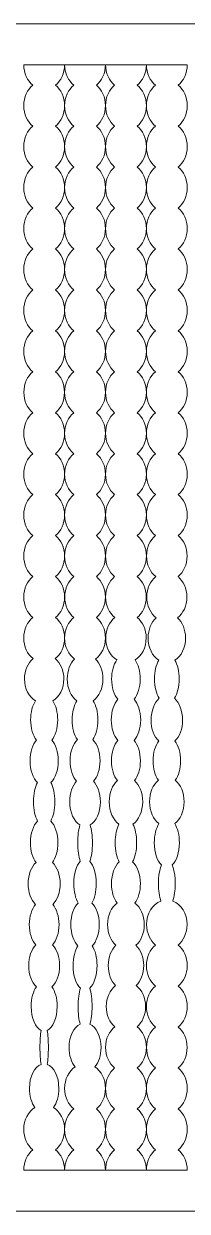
# Model space of a CAD drawing. Header units: inches. Extents: x 0 to 300, y 0 to 290.
# Drawn here: x 145 to 185, y 0 to 290 of the extents above; entities that cross this region are included whole.
import ezdxf

# ---------------------------------------------------------------- set-up
doc = ezdxf.new("R2010")
doc.units = ezdxf.units.IN
doc.header["$MEASUREMENT"] = 0
doc.layers.add('Layer 1', color=7, linetype='Continuous')

# ---------------------------------------------------------------- blocks, each defined once
blk = doc.blocks.new('block 3')
at = {"layer": 'Layer 1', "lineweight": 0}
blk.add_lwpolyline([(0, 290), (300, 290), (300, 0), (0, 0), (0, 290)], dxfattribs=at)
for points in [[(147.24, 275), (145.89, 273.93), (145, 272.09), (145, 270), (145, 267.91), (145.89, 266.07), (147.24, 265), (145.89, 263.93), (145, 262.09), (145, 260), (145, 257.91), (145.89, 256.07), (147.24, 255), (145.89, 253.93), (145, 252.09), (145, 250), (145, 247.91), (145.89, 246.07), (147.24, 245), (145.89, 243.93), (145, 242.09), (145, 240), (145, 237.91), (145.89, 236.07), (147.24, 235), (145.89, 233.93), (145, 232.09), (145, 230), (145, 227.91), (145.89, 226.07), (147.24, 225), (145.9, 223.92), (145.02, 222.08), (145.02, 220), (145.02, 217.91), (145.9, 216.07), (147.24, 215), (145.9, 213.93), (145.02, 212.09), (145.02, 210), (145.02, 207.91), (145.9, 206.07), (147.25, 205), (145.91, 203.92), (145.03, 202.08), (145.03, 200), (145.03, 197.92), (145.91, 196.08), (147.24, 195.01), (145.89, 193.93), (145, 192.09), (145, 190), (145, 187.91), (145.89, 186.07), (147.24, 185), (145.89, 183.93), (145, 182.09), (145, 180), (145, 177.91), (145.89, 176.07), (147.24, 175), (145.9, 173.92), (145.02, 172.08), (145.02, 170), (145.02, 167.92), (145.9, 166.08), (147.24, 165), (145.89, 163.93), (145, 162.09), (145, 160), (145, 157.91), (145.89, 156.07), (147.24, 155), (145.89, 153.93), (145, 152.09), (145, 150), (145, 147.91), (145.89, 146.07), (147.24, 145), (145.89, 143.93), (145, 142.09), (145, 140), (145, 137.89), (145.91, 136.03), (147.29, 134.96), (146.02, 133.88), (145.19, 132.06), (145.19, 130), (145.19, 127.64), (146.28, 125.59), (147.88, 124.61), (147.14, 123.51), (146.68, 121.86), (146.68, 120), (146.68, 117.94), (147.25, 116.13), (148.13, 115.05), (147.17, 113.98), (146.54, 112.12), (146.54, 110), (146.54, 107.7), (147.28, 105.71), (148.37, 104.7), (147.77, 103.6), (147.38, 101.9), (147.38, 100), (147.38, 98.08), (147.78, 96.37), (148.39, 95.27), (147.34, 94.25), (146.63, 92.27), (146.63, 90), (146.63, 88.02), (147.17, 86.26), (148.01, 85.16), (146.85, 84.12), (146.08, 82.2), (146.08, 80), (146.08, 77.86), (146.81, 75.98), (147.92, 74.92), (146.98, 73.83), (146.36, 72.03), (146.36, 70), (146.36, 67.94), (146.99, 66.12), (147.95, 65.04), (146.91, 63.97), (146.22, 62.11), (146.22, 60), (146.22, 57.79), (146.98, 55.85), (148.1, 54.81), (147.32, 53.72), (146.82, 51.97), (146.82, 50), (146.82, 47.17), (147.86, 44.8), (149.26, 44.16), (149.08, 43.09), (148.97, 41.62), (148.97, 40), (148.97, 38.4), (149.08, 36.95), (149.25, 35.87), (147.62, 35.3), (146.4, 32.89), (146.4, 30), (146.4, 28.12), (146.91, 26.45), (147.73, 25.34), (146.11, 24.35), (145, 22.33), (145, 20), (145, 17.91), (145.89, 16.07), (147.24, 15), (145.89, 13.93), (145, 12.09), (145, 10), (145, 10), (155, 10), (155, 10), (155, 12.09), (154.11, 13.93), (152.76, 15), (154.11, 16.07), (155, 17.91), (155, 20), (155, 22.33), (153.89, 24.35), (152.27, 25.34), (153.09, 26.45), (153.6, 28.12), (153.6, 30), (153.6, 32.89), (152.38, 35.3), (150.75, 35.87), (150.92, 36.95), (151.03, 38.4), (151.03, 40), (151.03, 41.62), (150.92, 43.09), (150.74, 44.16), (152.14, 44.8), (153.18, 47.17), (153.18, 50), (153.18, 51.97), (152.68, 53.72), (151.9, 54.81), (153.02, 55.85), (153.78, 57.79), (153.78, 60), (153.78, 62.11), (153.09, 63.97), (152.05, 65.04), (153.01, 66.12), (153.64, 67.94), (153.64, 70), (153.64, 72.03), (153.02, 73.83), (152.08, 74.92), (153.19, 75.98), (153.92, 77.86), (153.92, 80), (153.92, 82.2), (153.15, 84.12), (152, 85.16), (152.83, 86.26), (153.37, 88.02), (153.37, 90), (153.37, 92.27), (152.66, 94.25), (151.61, 95.27), (152.22, 96.37), (152.62, 98.08), (152.62, 100), (152.62, 101.9), (152.23, 103.6), (151.63, 104.7), (152.72, 105.71), (153.46, 107.7), (153.46, 110), (153.46, 112.12), (152.83, 113.98), (151.87, 115.05), (152.75, 116.13), (153.32, 117.94), (153.32, 120), (153.32, 121.86), (152.86, 123.51), (152.12, 124.61), (153.72, 125.59), (154.81, 127.64), (154.81, 130), (154.81, 132.06), (153.98, 133.88), (152.71, 134.96), (154.09, 136.03), (155, 137.89), (155, 140), (155, 142.09), (154.11, 143.93), (152.76, 145), (154.11, 146.07), (155, 147.91), (155, 150), (155, 152.09), (154.11, 153.93), (152.76, 155), (154.11, 156.07), (155, 157.91), (155, 160), (155, 162.09), (154.11, 163.93), (152.76, 165), (154.1, 166.08), (154.98, 167.92), (154.98, 170), (154.98, 172.08), (154.1, 173.92), (152.76, 175), (154.11, 176.07), (155, 177.91), (155, 180), (155, 182.09), (154.11, 183.93), (152.76, 185), (154.11, 186.07), (155, 187.91), (155, 190), (155, 192.09), (154.11, 193.93), (152.76, 195.01), (154.09, 196.08), (154.97, 197.92), (154.97, 200), (154.97, 202.08), (154.09, 203.92), (152.75, 205), (154.1, 206.07), (154.98, 207.91), (154.98, 210), (154.98, 212.09), (154.1, 213.93), (152.76, 215), (154.1, 216.07), (154.98, 217.91), (154.98, 220), (154.98, 222.08), (154.1, 223.92), (152.76, 225), (154.11, 226.07), (155, 227.91), (155, 230), (155, 232.09), (154.11, 233.93), (152.76, 235), (154.11, 236.07), (155, 237.91), (155, 240), (155, 242.09), (154.11, 243.93), (152.76, 245), (154.11, 246.07), (155, 247.91), (155, 250), (155, 252.09), (154.11, 253.93), (152.76, 255), (154.11, 256.07), (155, 257.91), (155, 260), (155, 262.09), (154.11, 263.93), (152.76, 265), (154.11, 266.07), (155, 267.91), (155, 270), (155, 272.09), (154.11, 273.93), (152.76, 275), (154.11, 276.07), (155, 277.91), (155, 280), (155, 277.91), (155.89, 276.07), (157.24, 275), (155.89, 273.93), (155, 272.09), (155, 270), (155, 267.91), (155.89, 266.07), (157.24, 265), (155.89, 263.93), (155, 262.09), (155, 260), (155, 257.91), (155.89, 256.07), (157.24, 255), (155.89, 253.93), (155, 252.09), (155, 250), (155, 247.91), (155.89, 246.07), (157.24, 245), (155.89, 243.93), (155, 242.09), (155, 240), (155, 237.91), (155.89, 236.07), (157.24, 235), (155.89, 233.93), (155, 232.09), (155, 230), (155, 227.91), (155.89, 226.07), (157.24, 225), (155.89, 223.93), (155, 222.09), (155, 220), (155, 217.91), (155.89, 216.07), (157.24, 215), (155.89, 213.93), (155, 212.09), (155, 210), (155, 207.91), (155.89, 206.07), (157.24, 205), (155.89, 203.93), (155, 202.09), (155, 200), (155, 197.91), (155.89, 196.07), (157.24, 195), (155.89, 193.93), (155, 192.09), (155, 190), (155, 187.91), (155.89, 186.07), (157.24, 185), (155.89, 183.93), (155, 182.09), (155, 180), (155, 177.91), (155.89, 176.07), (157.24, 175), (155.89, 173.93), (155, 172.09), (155, 170), (155, 167.91), (155.89, 166.07), (157.24, 165), (155.89, 163.93), (155, 162.09), (155, 160), (155, 157.91), (155.89, 156.07), (157.24, 155), (155.9, 153.92), (155.02, 152.08), (155.02, 150), (155.02, 147.92), (155.9, 146.08), (157.24, 145), (155.89, 143.93), (155, 142.09), (155, 140), (155, 137.81), (155.98, 135.9), (157.43, 134.85), (156.35, 133.76), (155.64, 131.99), (155.64, 130), (155.64, 127.67), (156.6, 125.66), (158.01, 124.66), (157.29, 123.56), (156.84, 121.88), (156.84, 120), (156.84, 118.02), (157.34, 116.26), (158.13, 115.17), (157.04, 114.12), (156.32, 112.2), (156.32, 110), (156.32, 107.93), (156.96, 106.1), (157.94, 105.02), (156.92, 103.95), (156.24, 102.1), (156.24, 100), (156.24, 97.38), (157.29, 95.16), (158.76, 94.34), (158.41, 93.24), (158.2, 91.7), (158.2, 90), (158.2, 88.17), (158.45, 86.53), (158.83, 85.43), (157.9, 84.47), (157.26, 82.4), (157.26, 80), (157.26, 78.07), (157.67, 76.35), (158.32, 75.26), (157.25, 74.23), (156.52, 72.26), (156.52, 70), (156.52, 67.79), (157.22, 65.85), (158.25, 64.81), (157.53, 63.72), (157.07, 61.97), (157.07, 60), (157.07, 57.51), (157.81, 55.38), (158.86, 54.47), (158.51, 53.37), (158.29, 51.78), (158.29, 50), (158.29, 48.32), (158.49, 46.8), (158.81, 45.72), (157.23, 44.94), (156.08, 42.68), (156.08, 40), (156.08, 38.07), (156.67, 36.36), (157.6, 35.26), (156.05, 34.24), (155, 32.27), (155, 30), (155, 27.91), (155.89, 26.07), (157.24, 25), (155.89, 23.93), (155, 22.09), (155, 20), (155, 17.91), (155.89, 16.07), (157.24, 15), (155.89, 13.93), (155, 12.09), (155, 10), (155, 10), (165, 10), (165, 10), (165, 12.09), (164.11, 13.93), (162.76, 15), (164.11, 16.07), (165, 17.91), (165, 20), (165, 22.09), (164.11, 23.93), (162.76, 25), (164.11, 26.07), (165, 27.91), (165, 30), (165, 32.27), (163.95, 34.24), (162.4, 35.26), (163.33, 36.36), (163.92, 38.07), (163.92, 40), (163.92, 42.68), (162.77, 44.94), (161.19, 45.72), (161.51, 46.8), (161.71, 48.32), (161.71, 50), (161.71, 51.78), (161.49, 53.37), (161.14, 54.47), (162.19, 55.38), (162.93, 57.51), (162.93, 60), (162.93, 61.97), (162.47, 63.72), (161.75, 64.81), (162.78, 65.85), (163.48, 67.79), (163.48, 70), (163.48, 72.26), (162.75, 74.23), (161.68, 75.26), (162.33, 76.35), (162.74, 78.07), (162.74, 80), (162.74, 82.4), (162.1, 84.47), (161.17, 85.43), (161.55, 86.53), (161.8, 88.17), (161.8, 90), (161.8, 91.7), (161.59, 93.24), (161.24, 94.34), (162.71, 95.16), (163.76, 97.38), (163.76, 100), (163.76, 102.1), (163.08, 103.95), (162.06, 105.02), (163.04, 106.1), (163.68, 107.93), (163.68, 110), (163.68, 112.2), (162.96, 114.12), (161.87, 115.17), (162.66, 116.26), (163.16, 118.02), (163.16, 120), (163.16, 121.88), (162.71, 123.56), (161.99, 124.66), (163.4, 125.66), (164.36, 127.67), (164.36, 130), (164.36, 131.99), (163.65, 133.76), (162.57, 134.85), (164.02, 135.9), (165, 137.81), (165, 140), (165, 142.09), (164.11, 143.93), (162.76, 145), (164.1, 146.08), (164.98, 147.92), (164.98, 150), (164.98, 152.08), (164.1, 153.92), (162.76, 155), (164.11, 156.07), (165, 157.91), (165, 160), (165, 162.09), (164.11, 163.93), (162.76, 165), (164.11, 166.07), (165, 167.91), (165, 170), (165, 172.09), (164.11, 173.93), (162.76, 175), (164.11, 176.07), (165, 177.91), (165, 180), (165, 182.09), (164.11, 183.93), (162.76, 185), (164.11, 186.07), (165, 187.91), (165, 190), (165, 192.09), (164.11, 193.93), (162.76, 195), (164.11, 196.07), (165, 197.91), (165, 200), (165, 202.09), (164.11, 203.93), (162.76, 205), (164.11, 206.07), (165, 207.91), (165, 210), (165, 212.09), (164.11, 213.93), (162.76, 215), (164.11, 216.07), (165, 217.91), (165, 220), (165, 222.09), (164.11, 223.93), (162.76, 225), (164.11, 226.07), (165, 227.91), (165, 230), (165, 232.09), (164.11, 233.93), (162.76, 235), (164.11, 236.07), (165, 237.91), (165, 240), (165, 242.09), (164.11, 243.93), (162.76, 245), (164.11, 246.07), (165, 247.91), (165, 250), (165, 252.09), (164.11, 253.93), (162.76, 255), (164.11, 256.07), (165, 257.91), (165, 260), (165, 262.09), (164.11, 263.93), (162.76, 265), (164.11, 266.07), (165, 267.91), (165, 270), (165, 272.09), (164.11, 273.93), (162.76, 275), (164.11, 276.07), (165, 277.91), (165, 280), (165, 280), (145, 280), (145, 280), (145, 277.91), (145.89, 276.07), (147.24, 275), (147.24, 275), (147.24, 275), (147.24, 275)], [(167.24, 275), (165.89, 273.93), (165, 272.09), (165, 270), (165, 267.91), (165.89, 266.07), (167.24, 265), (165.89, 263.93), (165, 262.09), (165, 260), (165, 257.91), (165.89, 256.07), (167.24, 255), (165.89, 253.93), (165, 252.09), (165, 250), (165, 247.91), (165.89, 246.07), (167.24, 245), (165.89, 243.93), (165, 242.09), (165, 240), (165, 237.91), (165.89, 236.07), (167.24, 235), (165.89, 233.93), (165, 232.09), (165, 230), (165, 227.91), (165.89, 226.07), (167.24, 225), (165.89, 223.93), (165, 222.09), (165, 220), (165, 217.91), (165.89, 216.07), (167.24, 215), (165.89, 213.93), (165, 212.09), (165, 210), (165, 207.91), (165.89, 206.07), (167.24, 205), (165.89, 203.93), (165, 202.09), (165, 200), (165, 197.91), (165.89, 196.07), (167.24, 195), (165.89, 193.93), (165, 192.09), (165, 190), (165, 187.91), (165.89, 186.07), (167.24, 185), (165.89, 183.93), (165, 182.09), (165, 180), (165, 177.91), (165.89, 176.07), (167.24, 175), (165.89, 173.93), (165, 172.09), (165, 170), (165, 167.91), (165.89, 166.07), (167.24, 165), (165.89, 163.93), (165, 162.09), (165, 160), (165, 157.91), (165.89, 156.07), (167.24, 154.99), (165.91, 153.92), (165.03, 152.08), (165.03, 150), (165.03, 147.91), (165.92, 146.07), (167.26, 145), (165.92, 143.92), (165.05, 142.08), (165.05, 140), (165.05, 137.66), (166.16, 135.63), (167.77, 134.64), (166.99, 133.54), (166.49, 131.87), (166.49, 130), (166.49, 127.93), (167.1, 126.11), (168.03, 125.03), (167.05, 123.96), (166.4, 122.11), (166.4, 120), (166.4, 117.9), (167.04, 116.05), (168.02, 114.98), (167.08, 113.9), (166.46, 112.07), (166.46, 110), (166.46, 108.01), (167.03, 106.25), (167.91, 105.16), (166.71, 104.11), (165.91, 102.19), (165.91, 100), (165.91, 97.58), (166.89, 95.49), (168.29, 94.55), (167.74, 93.45), (167.38, 91.82), (167.38, 90), (167.38, 88.11), (167.77, 86.42), (168.36, 85.32), (167.23, 84.32), (166.46, 82.31), (166.46, 80), (166.46, 78.07), (167, 76.35), (167.83, 75.25), (166.45, 74.23), (165.52, 72.26), (165.52, 70), (165.52, 67.89), (166.33, 66.03), (167.56, 64.96), (166.41, 63.89), (165.66, 62.06), (165.66, 60), (165.66, 57.98), (166.38, 56.2), (167.48, 55.11), (166.11, 54.06), (165.19, 52.16), (165.19, 50), (165.19, 47.94), (166.02, 46.12), (167.29, 45.04), (165.91, 43.97), (165, 42.11), (165, 40), (165, 37.91), (165.89, 36.07), (167.24, 35), (165.89, 33.93), (165, 32.09), (165, 30), (165, 27.91), (165.89, 26.07), (167.24, 25), (165.89, 23.93), (165, 22.09), (165, 20), (165, 17.91), (165.89, 16.07), (167.24, 15), (165.89, 13.93), (165, 12.09), (165, 10), (165, 10), (175, 10), (175, 10), (175, 12.09), (174.11, 13.93), (172.76, 15), (174.11, 16.07), (175, 17.91), (175, 20), (175, 22.09), (174.11, 23.93), (172.76, 25), (174.11, 26.07), (175, 27.91), (175, 30), (175, 32.09), (174.11, 33.93), (172.76, 35), (174.11, 36.07), (175, 37.91), (175, 40), (175, 42.11), (174.09, 43.97), (172.71, 45.04), (173.98, 46.12), (174.81, 47.94), (174.81, 50), (174.81, 52.16), (173.89, 54.06), (172.52, 55.11), (173.62, 56.2), (174.34, 57.98), (174.34, 60), (174.34, 62.06), (173.59, 63.89), (172.44, 64.96), (173.67, 66.03), (174.48, 67.89), (174.48, 70), (174.48, 72.26), (173.55, 74.23), (172.17, 75.25), (173, 76.35), (173.54, 78.07), (173.54, 80), (173.54, 82.31), (172.77, 84.32), (171.64, 85.32), (172.23, 86.42), (172.62, 88.11), (172.62, 90), (172.62, 91.82), (172.26, 93.45), (171.71, 94.55), (173.11, 95.49), (174.09, 97.58), (174.09, 100), (174.09, 102.19), (173.29, 104.11), (172.09, 105.16), (172.97, 106.25), (173.54, 108.01), (173.54, 110), (173.54, 112.07), (172.92, 113.9), (171.98, 114.98), (172.96, 116.05), (173.6, 117.9), (173.6, 120), (173.6, 122.11), (172.95, 123.96), (171.97, 125.03), (172.9, 126.11), (173.51, 127.93), (173.51, 130), (173.51, 131.87), (173.01, 133.54), (172.23, 134.64), (173.84, 135.63), (174.95, 137.66), (174.95, 140), (174.95, 142.08), (174.08, 143.92), (172.74, 145), (174.08, 146.07), (174.97, 147.91), (174.97, 150), (174.97, 152.08), (174.09, 153.92), (172.76, 154.99), (174.11, 156.07), (175, 157.91), (175, 160), (175, 162.09), (174.11, 163.93), (172.76, 165), (174.11, 166.07), (175, 167.91), (175, 170), (175, 172.09), (174.11, 173.93), (172.76, 175), (174.11, 176.07), (175, 177.91), (175, 180), (175, 182.09), (174.11, 183.93), (172.76, 185), (174.11, 186.07), (175, 187.91), (175, 190), (175, 192.09), (174.11, 193.93), (172.76, 195), (174.11, 196.07), (175, 197.91), (175, 200), (175, 202.09), (174.11, 203.93), (172.76, 205), (174.11, 206.07), (175, 207.91), (175, 210), (175, 212.09), (174.11, 213.93), (172.76, 215), (174.11, 216.07), (175, 217.91), (175, 220), (175, 222.09), (174.11, 223.93), (172.76, 225), (174.11, 226.07), (175, 227.91), (175, 230), (175, 232.09), (174.11, 233.93), (172.76, 235), (174.11, 236.07), (175, 237.91), (175, 240), (175, 242.09), (174.11, 243.93), (172.76, 245), (174.11, 246.07), (175, 247.91), (175, 250), (175, 252.09), (174.11, 253.93), (172.76, 255), (174.11, 256.07), (175, 257.91), (175, 260), (175, 262.09), (174.11, 263.93), (172.76, 265), (174.11, 266.07), (175, 267.91), (175, 270), (175, 272.09), (174.11, 273.93), (172.76, 275), (174.11, 276.07), (175, 277.91), (175, 280), (175, 277.91), (175.89, 276.07), (177.24, 275), (175.89, 273.93), (175, 272.09), (175, 270), (175, 267.91), (175.89, 266.07), (177.24, 265), (175.89, 263.93), (175, 262.09), (175, 260), (175, 257.91), (175.89, 256.07), (177.24, 255), (175.89, 253.93), (175, 252.09), (175, 250), (175, 247.91), (175.89, 246.07), (177.24, 245), (175.89, 243.93), (175, 242.09), (175, 240), (175, 237.91), (175.89, 236.07), (177.24, 235), (175.89, 233.93), (175, 232.09), (175, 230), (175, 227.91), (175.89, 226.07), (177.24, 225), (175.89, 223.93), (175, 222.09), (175, 220), (175, 217.91), (175.89, 216.07), (177.24, 215), (175.89, 213.93), (175, 212.09), (175, 210), (175, 207.91), (175.89, 206.07), (177.24, 205), (175.89, 203.93), (175, 202.09), (175, 200), (175, 197.91), (175.89, 196.07), (177.24, 195), (175.89, 193.93), (175, 192.09), (175, 190), (175, 187.91), (175.89, 186.07), (177.24, 185), (175.89, 183.93), (175, 182.09), (175, 180), (175, 177.91), (175.89, 176.07), (177.24, 175), (175.89, 173.93), (175, 172.09), (175, 170), (175, 167.91), (175.89, 166.07), (177.24, 164.99), (175.91, 163.92), (175.03, 162.08), (175.03, 160), (175.03, 157.9), (175.92, 156.06), (177.27, 154.99), (175.96, 153.91), (175.09, 152.08), (175.09, 150), (175.09, 147.86), (176.01, 145.99), (177.38, 144.92), (176.2, 143.84), (175.42, 142.04), (175.42, 140), (175.42, 137.6), (176.49, 135.54), (178.04, 134.57), (177.39, 133.47), (176.98, 131.83), (176.98, 130), (176.98, 128.07), (177.43, 126.36), (178.15, 125.26), (176.95, 124.24), (176.15, 122.27), (176.15, 120), (176.15, 117.81), (176.9, 115.9), (178.02, 114.85), (177.18, 113.76), (176.63, 111.99), (176.63, 110), (176.63, 108.06), (177.15, 106.34), (177.94, 105.25), (176.65, 104.22), (175.77, 102.26), (175.77, 100), (175.77, 97.67), (176.7, 95.66), (178.07, 94.66), (177.37, 93.56), (176.93, 91.88), (176.93, 90), (176.93, 87.61), (177.64, 85.55), (178.68, 84.58), (178.23, 83.48), (177.95, 81.84), (177.95, 80), (177.95, 78.33), (178.18, 76.83), (178.56, 75.74), (176.52, 74.99), (175.05, 72.7), (175.05, 70), (175.05, 67.92), (175.92, 66.09), (177.25, 65.01), (175.89, 63.94), (175, 62.09), (175, 60), (175, 57.91), (175.89, 56.07), (177.24, 55), (175.89, 53.93), (175, 52.09), (175, 50), (175, 47.91), (175.89, 46.07), (177.24, 44.99), (175.91, 43.92), (175.03, 42.08), (175.03, 40), (175.03, 37.92), (175.91, 36.08), (177.24, 35.01), (175.89, 33.93), (175, 32.09), (175, 30), (175, 27.91), (175.89, 26.07), (177.24, 25), (175.9, 23.92), (175.02, 22.08), (175.02, 20), (175.02, 17.92), (175.9, 16.08), (177.24, 15), (175.89, 13.93), (175, 12.09), (175, 10), (175, 10), (185, 10), (185, 10), (185, 12.09), (184.11, 13.93), (182.76, 15), (184.1, 16.08), (184.98, 17.92), (184.98, 20), (184.98, 22.08), (184.1, 23.92), (182.76, 25), (184.11, 26.07), (185, 27.91), (185, 30), (185, 32.09), (184.11, 33.93), (182.76, 35.01), (184.09, 36.08), (184.97, 37.92), (184.97, 40), (184.97, 42.08), (184.09, 43.92), (182.76, 44.99), (184.11, 46.07), (185, 47.91), (185, 50), (185, 52.09), (184.11, 53.93), (182.76, 55), (184.11, 56.07), (185, 57.91), (185, 60), (185, 62.09), (184.11, 63.94), (182.75, 65.01), (184.08, 66.09), (184.95, 67.92), (184.95, 70), (184.95, 72.7), (183.48, 74.99), (181.44, 75.74), (181.82, 76.83), (182.05, 78.33), (182.05, 80), (182.05, 81.84), (181.77, 83.48), (181.32, 84.58), (182.36, 85.55), (183.07, 87.61), (183.07, 90), (183.07, 91.88), (182.63, 93.56), (181.93, 94.66), (183.3, 95.66), (184.23, 97.67), (184.23, 100), (184.23, 102.26), (183.35, 104.22), (182.06, 105.25), (182.85, 106.34), (183.37, 108.06), (183.37, 110), (183.37, 111.99), (182.82, 113.76), (181.98, 114.85), (183.1, 115.9), (183.85, 117.81), (183.85, 120), (183.85, 122.27), (183.05, 124.24), (181.85, 125.26), (182.57, 126.36), (183.02, 128.07), (183.02, 130), (183.02, 131.83), (182.61, 133.47), (181.96, 134.57), (183.51, 135.54), (184.58, 137.6), (184.58, 140), (184.58, 142.04), (183.8, 143.84), (182.62, 144.92), (183.99, 145.99), (184.91, 147.86), (184.91, 150), (184.91, 152.08), (184.04, 153.91), (182.73, 154.99), (184.08, 156.06), (184.97, 157.9), (184.97, 160), (184.97, 162.08), (184.09, 163.92), (182.76, 164.99), (184.11, 166.07), (185, 167.91), (185, 170), (185, 172.09), (184.11, 173.93), (182.76, 175), (184.11, 176.07), (185, 177.91), (185, 180), (185, 182.09), (184.11, 183.93), (182.76, 185), (184.11, 186.07), (185, 187.91), (185, 190), (185, 192.09), (184.11, 193.93), (182.76, 195), (184.11, 196.07), (185, 197.91), (185, 200), (185, 202.09), (184.11, 203.93), (182.76, 205), (184.11, 206.07), (185, 207.91), (185, 210), (185, 212.09), (184.11, 213.93), (182.76, 215), (184.11, 216.07), (185, 217.91), (185, 220), (185, 222.09), (184.11, 223.93), (182.76, 225), (184.11, 226.07), (185, 227.91), (185, 230), (185, 232.09), (184.11, 233.93), (182.76, 235), (184.11, 236.07), (185, 237.91), (185, 240), (185, 242.09), (184.11, 243.93), (182.76, 245), (184.11, 246.07), (185, 247.91), (185, 250), (185, 252.09), (184.11, 253.93), (182.76, 255), (184.11, 256.07), (185, 257.91), (185, 260), (185, 262.09), (184.11, 263.93), (182.76, 265), (184.11, 266.07), (185, 267.91), (185, 270), (185, 272.09), (184.11, 273.93), (182.76, 275), (184.11, 276.07), (185, 277.91), (185, 280), (185, 280), (165, 280), (165, 280), (165, 277.91), (165.89, 276.07), (167.24, 275), (167.24, 275), (167.24, 275), (167.24, 275)]]:
    blk.add_open_spline(points, degree=3, knots=[0, 0, 0, 0, 1, 1, 1, 2, 2, 2, 3, 3, 3, 4, 4, 4, 5, 5, 5, 6, 6, 6, 7, 7, 7, 8, 8, 8, 9, 9, 9, 10, 10, 10, 11, 11, 11, 12, 12, 12, 13, 13, 13, 14, 14, 14, 15, 15, 15, 16, 16, 16, 17, 17, 17, 18, 18, 18, 19, 19, 19, 20, 20, 20, 21, 21, 21, 22, 22, 22, 23, 23, 23, 24, 24, 24, 25, 25, 25, 26, 26, 26, 27, 27, 27, 28, 28, 28, 29, 29, 29, 30, 30, 30, 31, 31, 31, 32, 32, 32, 33, 33, 33, 34, 34, 34, 35, 35, 35, 36, 36, 36, 37, 37, 37, 38, 38, 38, 39, 39, 39, 40, 40, 40, 41, 41, 41, 42, 42, 42, 43, 43, 43, 44, 44, 44, 45, 45, 45, 46, 46, 46, 47, 47, 47, 48, 48, 48, 49, 49, 49, 50, 50, 50, 51, 51, 51, 52, 52, 52, 53, 53, 53, 54, 54, 54, 55, 55, 55, 56, 56, 56, 57, 57, 57, 58, 58, 58, 59, 59, 59, 60, 60, 60, 61, 61, 61, 62, 62, 62, 63, 63, 63, 64, 64, 64, 65, 65, 65, 66, 66, 66, 67, 67, 67, 68, 68, 68, 69, 69, 69, 70, 70, 70, 71, 71, 71, 72, 72, 72, 73, 73, 73, 74, 74, 74, 75, 75, 75, 76, 76, 76, 77, 77, 77, 78, 78, 78, 79, 79, 79, 80, 80, 80, 81, 81, 81, 82, 82, 82, 83, 83, 83, 84, 84, 84, 85, 85, 85, 86, 86, 86, 87, 87, 87, 88, 88, 88, 89, 89, 89, 90, 90, 90, 91, 91, 91, 92, 92, 92, 93, 93, 93, 94, 94, 94, 95, 95, 95, 96, 96, 96, 97, 97, 97, 98, 98, 98, 99, 99, 99, 100, 100, 100, 101, 101, 101, 102, 102, 102, 103, 103, 103, 104, 104, 104, 105, 105, 105, 106, 106, 106, 107, 107, 107, 108, 108, 108, 109, 109, 109, 110, 110, 110, 111, 111, 111, 112, 112, 112, 113, 113, 113, 114, 114, 114, 115, 115, 115, 116, 116, 116, 117, 117, 117, 118, 118, 118, 119, 119, 119, 120, 120, 120, 121, 121, 121, 122, 122, 122, 123, 123, 123, 124, 124, 124, 125, 125, 125, 126, 126, 126, 127, 127, 127, 128, 128, 128, 129, 129, 129, 130, 130, 130, 131, 131, 131, 132, 132, 132, 133, 133, 133, 134, 134, 134, 135, 135, 135, 136, 136, 136, 137, 137, 137, 138, 138, 138, 139, 139, 139, 140, 140, 140, 141, 141, 141, 142, 142, 142, 143, 143, 143, 144, 144, 144, 145, 145, 145, 146, 146, 146, 147, 147, 147, 148, 148, 148, 149, 149, 149, 150, 150, 150, 151, 151, 151, 152, 152, 152, 153, 153, 153, 154, 154, 154, 155, 155, 155, 156, 156, 156, 157, 157, 157, 158, 158, 158, 159, 159, 159, 160, 160, 160, 161, 161, 161, 162, 162, 162, 163, 163, 163, 164, 164, 164, 165, 165, 165, 166, 166, 166, 167, 167, 167, 168, 168, 168, 169, 169, 169, 170, 170, 170, 171, 171, 171, 172, 172, 172, 173, 173, 173, 174, 174, 174, 175, 175, 175, 176, 176, 176, 177, 177, 177, 178, 178, 178, 179, 179, 179, 180, 180, 180, 181, 181, 181, 182, 182, 182, 183, 183, 183, 184, 184, 184, 185, 185, 185, 186, 186, 186, 187, 187, 187, 188, 188, 188, 189, 189, 189, 190, 190, 190, 191, 191, 191, 192, 192, 192, 193, 193, 193, 194, 194, 194, 195, 195, 195, 196, 196, 196, 197, 197, 197, 198, 198, 198, 199, 199, 199, 200, 200, 200, 201, 201, 201, 202, 202, 202, 203, 203, 203, 204, 204, 204, 205, 205, 205, 206, 206, 206, 207, 207, 207, 208, 208, 208, 209, 209, 209, 210, 210, 210, 211, 211, 211, 212, 212, 212, 213, 213, 213, 214, 214, 214, 215, 215, 215, 216, 216, 216, 217, 217, 217, 218, 218, 218, 219, 219, 219, 220, 220, 220, 220], dxfattribs=at)
blk = doc.blocks.new('block 2')
at = {"layer": 'Layer 1'}
blk.add_blockref('block 3', (0, 0), dxfattribs=at)

msp = doc.modelspace()

# ---------------------------------------------------------------- block references
at = {"layer": 'Layer 1'}
msp.add_blockref('block 2', (0, 0), dxfattribs=at)

doc.saveas('drawing.dxf')
